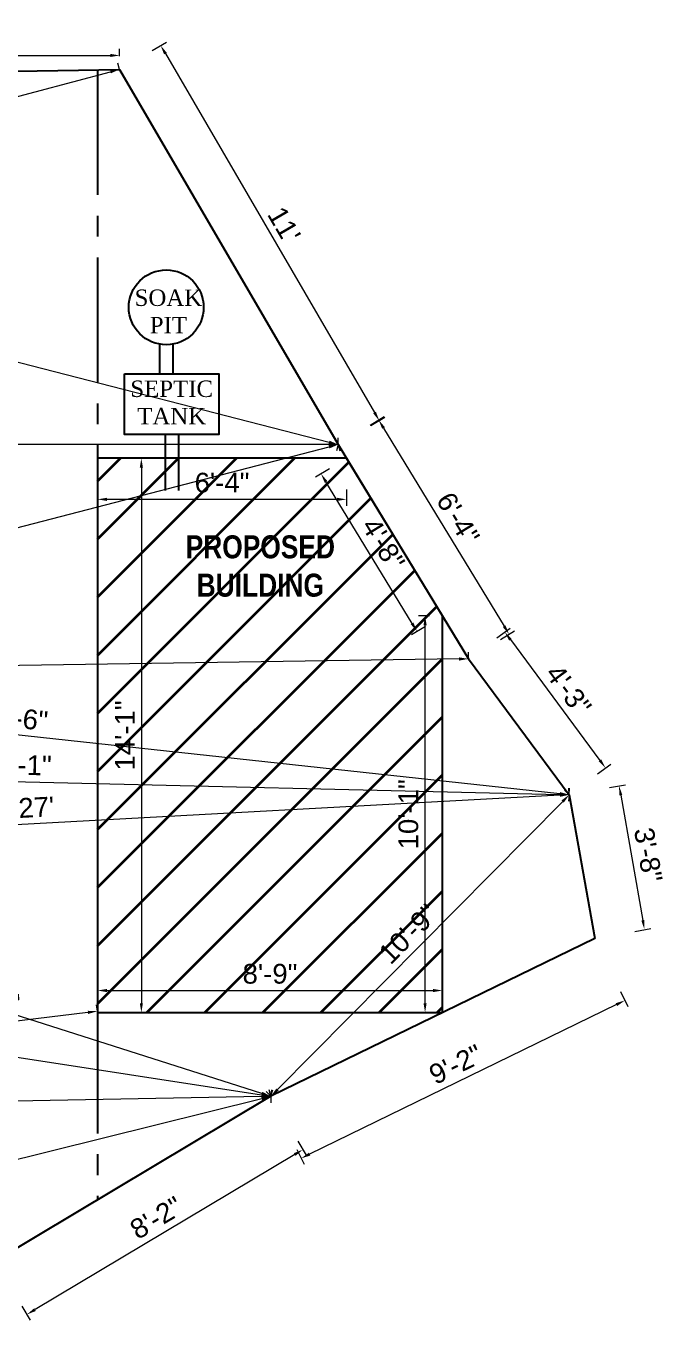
# Model space of a CAD drawing. Header units: inches. Extents: x 367408 to 392173, y -57467 to -41521.
# Drawn here: x 390739.2 to 390934.1, y -56315.2 to -55921.1 of the extents above; entities that cross this region are included whole.
import ezdxf

# ---------------------------------------------------------------- set-up
doc = ezdxf.new("R2010")
doc.units = ezdxf.units.IN
doc.header["$LTSCALE"] = 2
doc.header["$MEASUREMENT"] = 0
doc.header["$PDMODE"] = 34
doc.linetypes.add('CENTER2', pattern=[28.575, 19.05, -3.175, 3.175, -3.175])
doc.layers.get('0').update_dxf_attribs({"linetype": 'CONTINUOUS'})
doc.layers.get('DEFPOINTS').update_dxf_attribs({"color": 141, "linetype": 'CONTINUOUS'})
for name, color, linetype, lineweight in [('door', 20, 'CONTINUOUS', 35), ('steps', 253, 'CONTINUOUS', 20), ('WALL - A', 1, 'CONTINUOUS', 40)]:
    doc.layers.add(name, color=color, linetype=linetype, lineweight=lineweight)
doc.styles.add('Lettring Text', font='arial.ttf')
doc.styles.get("Standard").update_dxf_attribs({"font": 'ARIALN.TTF'})
doc.dimstyles.new('Copy of Standard', dxfattribs={"dimtxt": 6, "dimasz": 2.875, "dimexe": 2, "dimexo": 4, "dimgap": 2, "dimtad": 1, "dimdec": 0, "dimrnd": 1, "dimzin": 0, "dimdsep": 46, "dimlunit": 4, "dimtxsty": 'Lettring Text', "dimcen": 0.1, "dimclrd": 7, "dimclre": 7, "dimclrt": 7, "dimazin": 0, "dimtfac": 0.645, "dimtdec": 0, "dimtmove": 1, "dimatfit": 0, "dimfxl": 3, "dimfxlon": 1, "dimtfillclr": 256, "dimtolj": 1, "dimtzin": 0, "dimlwd": -1, "dimlwe": -1, "dimarcsym": 2})

# ---------------------------------------------------------------- blocks, each defined once
blk = doc.blocks.new('*D655')
at = {"layer": 'DEFPOINTS', "color": 0, "ltscale": 0.5, "transparency": 16777216}
for p in [(390767.73, -55930.14), (390767.73, -55934.38), (390674.42, -55935.99)]:
    blk.add_point(p, dxfattribs=at)
at = {"layer": 'steps', "color": 7, "ltscale": 0.5, "transparency": 16777216}
for p, q in [((390674.42, -55931.99), (390674.42, -55928.14)), ((390677.29, -55930.14), (390764.86, -55930.14)), ((390767.73, -55930.38), (390767.73, -55928.14))]:
    blk.add_line(p, q, dxfattribs=at)
for points in [[(390677.29, -55929.66), (390677.29, -55930.62), (390674.42, -55930.14)], [(390764.86, -55929.66), (390764.86, -55930.62), (390767.73, -55930.14)]]:
    blk.add_solid(points, dxfattribs=at)
at = {"layer": 'steps', "color": 7, "ltscale": 0.5, "transparency": 16777216, "insert": (390721.07, -55925.08), "char_height": 6, "attachment_point": 5, "style": 'Lettring Text'}
blk.add_mtext('\\A1;7\'-9"', dxfattribs=at)
blk = doc.blocks.new('*D656')
at = {"layer": 'DEFPOINTS', "color": 0, "ltscale": 0.5, "transparency": 16777216}
for p in [(390767.73, -55934.38), (390846.76, -56041.33), (390834.26, -56048.61)]:
    blk.add_point(p, dxfattribs=at)
at = {"layer": 'steps', "color": 7, "ltscale": 0.5, "transparency": 16777216}
for p, q in [((390777.64, -55928.61), (390781.96, -55926.09)), ((390781.68, -55929.58), (390845.31, -56038.84)), ((390844.17, -56042.84), (390848.49, -56040.32))]:
    blk.add_line(p, q, dxfattribs=at)
for points in [[(390782.09, -55929.34), (390781.26, -55929.82), (390780.23, -55927.1)], [(390845.73, -56038.6), (390844.9, -56039.08), (390846.76, -56041.33)]]:
    blk.add_solid(points, dxfattribs=at)
at = {"layer": 'steps', "color": 7, "ltscale": 0.5, "transparency": 16777216, "insert": (390817.83, -55981.69), "char_height": 6, "attachment_point": 5, "rotation": 300.2191, "style": 'Lettring Text'}
blk.add_mtext("\\A1;11'", dxfattribs=at)
blk = doc.blocks.new('*D657')
at = {"layer": 'DEFPOINTS', "color": 0, "ltscale": 0.5, "transparency": 16777216}
for p in [(390834.26, -56048.61), (390886.26, -56106.37), (390873.95, -56113.86)]:
    blk.add_point(p, dxfattribs=at)
at = {"layer": 'steps', "color": 7, "ltscale": 0.5, "transparency": 16777216}
for p, q in [((390844.01, -56042.68), (390848.28, -56040.08)), ((390848.07, -56043.58), (390884.77, -56103.92)), ((390883.7, -56107.93), (390887.97, -56105.33))]:
    blk.add_line(p, q, dxfattribs=at)
for points in [[(390848.48, -56043.33), (390847.66, -56043.83), (390846.57, -56041.12)], [(390885.18, -56103.67), (390884.36, -56104.16), (390886.26, -56106.37)]]:
    blk.add_solid(points, dxfattribs=at)
at = {"layer": 'steps', "color": 7, "ltscale": 0.5, "transparency": 16777216, "insert": (390870.74, -56071.11), "char_height": 6, "attachment_point": 5, "rotation": 301.3094, "style": 'Lettring Text'}
blk.add_mtext('\\A1;6\'-4"', dxfattribs=at)
blk = doc.blocks.new('*D658')
at = {"layer": 'DEFPOINTS', "color": 0, "ltscale": 0.5, "transparency": 16777216}
for p in [(390873.95, -56113.86), (390915.63, -56147.07), (390904.61, -56155.23)]:
    blk.add_point(p, dxfattribs=at)
at = {"layer": 'steps', "color": 7, "ltscale": 0.5, "transparency": 16777216}
for p, q in [((390882.56, -56107.48), (390886.57, -56104.51)), ((390886.68, -56108.01), (390913.92, -56144.76)), ((390913.22, -56148.85), (390917.23, -56145.88))]:
    blk.add_line(p, q, dxfattribs=at)
for points in [[(390887.06, -56107.72), (390886.29, -56108.29), (390884.97, -56105.7)], [(390914.3, -56144.47), (390913.53, -56145.04), (390915.63, -56147.07)]]:
    blk.add_solid(points, dxfattribs=at)
at = {"layer": 'steps', "color": 7, "ltscale": 0.5, "transparency": 16777216, "insert": (390904.37, -56123.36), "char_height": 6, "attachment_point": 5, "rotation": 306.5444, "style": 'Lettring Text'}
blk.add_mtext('\\A1;4\'-3"', dxfattribs=at)
blk = doc.blocks.new('*D659')
at = {"layer": 'DEFPOINTS', "color": 0, "ltscale": 0.5, "transparency": 16777216}
for p in [(390904.61, -56155.23), (390912.34, -56198.97), (390927.49, -56196.3)]:
    blk.add_point(p, dxfattribs=at)
at = {"layer": 'steps', "color": 7, "ltscale": 0.5, "transparency": 16777216}
for p, q in [((390916.82, -56153.07), (390921.74, -56152.2)), ((390920.27, -56155.38), (390926.99, -56193.47)), ((390924.54, -56196.82), (390929.46, -56195.95))]:
    blk.add_line(p, q, dxfattribs=at)
for points in [[(390920.74, -56155.3), (390919.8, -56155.47), (390919.77, -56152.55)], [(390927.47, -56193.38), (390926.52, -56193.55), (390927.49, -56196.3)]]:
    blk.add_solid(points, dxfattribs=at)
at = {"layer": 'steps', "color": 7, "ltscale": 0.5, "transparency": 16777216, "insert": (390928.62, -56173.54), "char_height": 6, "attachment_point": 5, "rotation": 280.0124, "style": 'Lettring Text'}
blk.add_mtext('\\A1;3\'-8"', dxfattribs=at)
blk = doc.blocks.new('*D660')
at = {"layer": 'DEFPOINTS', "color": 0, "ltscale": 0.5, "transparency": 16777216}
for p in [(390912.34, -56198.97), (390813.78, -56247.03), (390822.99, -56265.92)]:
    blk.add_point(p, dxfattribs=at)
at = {"layer": 'steps', "color": 7, "ltscale": 0.5, "transparency": 16777216}
for p, q in [((390920.23, -56215.17), (390922.42, -56219.66)), ((390918.96, -56219.12), (390825.57, -56264.66)), ((390821.67, -56263.22), (390823.86, -56267.72))]:
    blk.add_line(p, q, dxfattribs=at)
for points in [[(390918.75, -56218.69), (390919.17, -56219.55), (390921.55, -56217.86)], [(390825.36, -56264.23), (390825.78, -56265.09), (390822.99, -56265.92)]]:
    blk.add_solid(points, dxfattribs=at)
at = {"layer": 'steps', "color": 7, "ltscale": 0.5, "transparency": 16777216, "insert": (390870.05, -56237.34), "char_height": 6, "attachment_point": 5, "rotation": 25.9919, "style": 'Lettring Text'}
blk.add_mtext('\\A1;9\'-2"', dxfattribs=at)
blk = doc.blocks.new('*D661')
at = {"layer": 'DEFPOINTS', "color": 0, "ltscale": 0.5, "transparency": 16777216}
for p in [(390813.78, -56247.03), (390729.8, -56297.21), (390739.52, -56313.47)]:
    blk.add_point(p, dxfattribs=at)
at = {"layer": 'steps', "color": 7, "ltscale": 0.5, "transparency": 16777216}
for p, q in [((390821.95, -56260.71), (390824.52, -56265.01)), ((390821.02, -56264.76), (390741.98, -56312)), ((390737.98, -56310.9), (390740.54, -56315.19))]:
    blk.add_line(p, q, dxfattribs=at)
for points in [[(390820.78, -56264.35), (390821.27, -56265.17), (390823.49, -56263.29)], [(390741.74, -56311.58), (390742.23, -56312.41), (390739.52, -56313.47)]]:
    blk.add_solid(points, dxfattribs=at)
at = {"layer": 'steps', "color": 7, "ltscale": 0.5, "transparency": 16777216, "insert": (390778.91, -56284.03), "char_height": 6, "attachment_point": 5, "rotation": 30.8617, "style": 'Lettring Text'}
blk.add_mtext('\\A1;8\'-2"', dxfattribs=at)
blk = doc.blocks.new('*D673')
at = {"layer": 'DEFPOINTS', "color": 0, "ltscale": 0.5, "transparency": 16777216}
for p in [(390767.73, -55934.38), (390767.73, -55934.38), (390582.15, -55983.62)]:
    blk.add_point(p, dxfattribs=at)
at = {"layer": 'steps', "color": 7, "ltscale": 0.5, "transparency": 16777216}
for p, q in [((390767.73, -55934.38), (390767.22, -55932.45)), ((390584.93, -55982.88), (390764.95, -55935.12)), ((390582.15, -55983.62), (390581.64, -55981.69))]:
    blk.add_line(p, q, dxfattribs=at)
for points in [[(390764.83, -55934.65), (390765.08, -55935.58), (390767.73, -55934.38)], [(390584.8, -55982.42), (390585.05, -55983.35), (390582.15, -55983.62)]]:
    blk.add_solid(points, dxfattribs=at)
at = {"layer": 'steps', "color": 7, "ltscale": 0.5, "transparency": 16777216, "insert": (390673.64, -55954.11), "char_height": 6, "attachment_point": 5, "rotation": 14.86, "style": 'Lettring Text'}
blk.add_mtext("\\A1;16'", dxfattribs=at)
blk = doc.blocks.new('*D674')
at = {"layer": 'DEFPOINTS', "color": 0, "ltscale": 0.5, "transparency": 16777216}
for p in [(390582.15, -55983.62), (390834.26, -56048.61), (390834.26, -56048.61)]:
    blk.add_point(p, dxfattribs=at)
at = {"layer": 'steps', "color": 7, "ltscale": 0.5, "transparency": 16777216}
for p, q in [((390582.15, -55983.62), (390581.65, -55985.56)), ((390584.93, -55984.34), (390831.48, -56047.89)), ((390834.26, -56048.61), (390833.77, -56050.54))]:
    blk.add_line(p, q, dxfattribs=at)
for points in [[(390585.05, -55983.87), (390584.81, -55984.8), (390582.15, -55983.62)], [(390831.6, -56047.43), (390831.36, -56048.35), (390834.26, -56048.61)]]:
    blk.add_solid(points, dxfattribs=at)
at = {"layer": 'steps', "color": 7, "ltscale": 0.5, "transparency": 16777216, "insert": (390709.47, -56011.21), "char_height": 6, "attachment_point": 5, "rotation": 345.5457, "style": 'Lettring Text'}
blk.add_mtext('\\A1;21\'-8"', dxfattribs=at)
blk = doc.blocks.new('*D675')
at = {"layer": 'DEFPOINTS', "color": 0, "ltscale": 0.5, "transparency": 16777216}
for p in [(390577.72, -56048.52), (390577.72, -56048.52), (390834.26, -56048.61)]:
    blk.add_point(p, dxfattribs=at)
at = {"layer": 'steps', "color": 7, "ltscale": 0.5, "transparency": 16777216}
for p, q in [((390577.72, -56048.52), (390577.72, -56046.52)), ((390831.39, -56048.61), (390580.59, -56048.52)), ((390834.26, -56048.61), (390834.27, -56046.61))]:
    blk.add_line(p, q, dxfattribs=at)
for points in [[(390580.59, -56048.04), (390580.59, -56049), (390577.72, -56048.52)], [(390831.39, -56048.13), (390831.39, -56049.09), (390834.26, -56048.61)]]:
    blk.add_solid(points, dxfattribs=at)
at = {"layer": 'steps', "color": 7, "ltscale": 0.5, "transparency": 16777216, "insert": (390705.99, -56043.5), "char_height": 6, "attachment_point": 5, "rotation": 359.9795, "style": 'Lettring Text'}
blk.add_mtext('\\A1;21\'-5"', dxfattribs=at)
blk = doc.blocks.new('*D676')
at = {"layer": 'DEFPOINTS', "color": 0, "ltscale": 0.5, "transparency": 16777216}
for p in [(390834.26, -56048.61), (390834.26, -56048.61), (390564.79, -56118.35)]:
    blk.add_point(p, dxfattribs=at)
at = {"layer": 'steps', "color": 7, "ltscale": 0.5, "transparency": 16777216}
for p, q in [((390834.26, -56048.61), (390834.77, -56050.54)), ((390567.57, -56117.63), (390831.48, -56049.33)), ((390564.79, -56118.35), (390565.29, -56120.28))]:
    blk.add_line(p, q, dxfattribs=at)
for points in [[(390831.36, -56048.86), (390831.6, -56049.79), (390834.26, -56048.61)], [(390567.45, -56117.16), (390567.69, -56118.09), (390564.79, -56118.35)]]:
    blk.add_solid(points, dxfattribs=at)
at = {"layer": 'steps', "color": 7, "ltscale": 0.5, "transparency": 16777216, "insert": (390698.26, -56078.57), "char_height": 6, "attachment_point": 5, "rotation": 14.5097, "style": 'Lettring Text'}
blk.add_mtext('\\A1;23\'-2"', dxfattribs=at)
blk = doc.blocks.new('*D677')
at = {"layer": 'DEFPOINTS', "color": 0, "ltscale": 0.5, "transparency": 16777216}
for p in [(390873.95, -56113.86), (390564.79, -56118.35), (390564.79, -56118.35)]:
    blk.add_point(p, dxfattribs=at)
at = {"layer": 'steps', "color": 7, "ltscale": 0.5, "transparency": 16777216}
for p, q in [((390873.95, -56113.86), (390873.92, -56111.86)), ((390871.08, -56113.9), (390567.66, -56118.31)), ((390564.79, -56118.35), (390564.76, -56116.35))]:
    blk.add_line(p, q, dxfattribs=at)
for points in [[(390871.07, -56113.42), (390871.08, -56114.38), (390873.95, -56113.86)], [(390567.66, -56117.83), (390567.67, -56118.78), (390564.79, -56118.35)]]:
    blk.add_solid(points, dxfattribs=at)
at = {"layer": 'steps', "color": 7, "ltscale": 0.5, "transparency": 16777216, "insert": (390719.3, -56111.04), "char_height": 6, "attachment_point": 5, "rotation": 0.8318, "style": 'Lettring Text'}
blk.add_mtext('\\A1;25\'-9"', dxfattribs=at)
blk = doc.blocks.new('*D678')
at = {"layer": 'DEFPOINTS', "color": 0, "ltscale": 0.5, "transparency": 16777216}
for p in [(390564.79, -56118.35), (390564.79, -56118.35), (390904.61, -56155.23)]:
    blk.add_point(p, dxfattribs=at)
at = {"layer": 'steps', "color": 7, "ltscale": 0.5, "transparency": 16777216}
for p, q in [((390564.79, -56118.35), (390565, -56116.36)), ((390901.76, -56154.92), (390567.65, -56118.66)), ((390904.61, -56155.23), (390904.4, -56157.22))]:
    blk.add_line(p, q, dxfattribs=at)
for points in [[(390567.7, -56118.18), (390567.6, -56119.13), (390564.79, -56118.35)], [(390901.81, -56154.44), (390901.7, -56155.39), (390904.61, -56155.23)]]:
    blk.add_solid(points, dxfattribs=at)
at = {"layer": 'steps', "color": 7, "ltscale": 0.5, "transparency": 16777216, "insert": (390735.25, -56131.75), "char_height": 6, "attachment_point": 5, "rotation": 353.8059, "style": 'Lettring Text'}
blk.add_mtext('\\A1;28\'-6"', dxfattribs=at)
blk = doc.blocks.new('*D679')
at = {"layer": 'DEFPOINTS', "color": 0, "ltscale": 0.5, "transparency": 16777216}
for p in [(390567.95, -56147.23), (390904.61, -56155.23), (390904.61, -56155.23)]:
    blk.add_point(p, dxfattribs=at)
at = {"layer": 'steps', "color": 7, "ltscale": 0.5, "transparency": 16777216}
for p, q in [((390567.95, -56147.23), (390568, -56145.24)), ((390570.83, -56147.3), (390901.74, -56155.16)), ((390904.61, -56155.23), (390904.66, -56153.23))]:
    blk.add_line(p, q, dxfattribs=at)
for points in [[(390570.84, -56146.82), (390570.81, -56147.78), (390567.95, -56147.23)], [(390901.75, -56154.68), (390901.73, -56155.64), (390904.61, -56155.23)]]:
    blk.add_solid(points, dxfattribs=at)
at = {"layer": 'steps', "color": 7, "ltscale": 0.5, "transparency": 16777216, "insert": (390736.4, -56146.17), "char_height": 6, "attachment_point": 5, "rotation": 358.6399, "style": 'Lettring Text'}
blk.add_mtext('\\A1;28\'-1"', dxfattribs=at)
blk = doc.blocks.new('*D680')
at = {"layer": 'DEFPOINTS', "color": 0, "ltscale": 0.5, "transparency": 16777216}
for p in [(390904.61, -56155.23), (390580.74, -56172.84), (390580.74, -56172.84)]:
    blk.add_point(p, dxfattribs=at)
at = {"layer": 'steps', "color": 7, "ltscale": 0.5, "transparency": 16777216}
for p, q in [((390901.74, -56155.38), (390583.61, -56172.69)), ((390904.61, -56155.23), (390904.51, -56153.23)), ((390580.74, -56172.84), (390580.63, -56170.85))]:
    blk.add_line(p, q, dxfattribs=at)
for points in [[(390901.72, -56154.91), (390901.77, -56155.86), (390904.61, -56155.23)], [(390583.58, -56172.21), (390583.63, -56173.17), (390580.74, -56172.84)]]:
    blk.add_solid(points, dxfattribs=at)
at = {"layer": 'steps', "color": 7, "ltscale": 0.5, "transparency": 16777216, "insert": (390742.4, -56159.03), "char_height": 6, "attachment_point": 5, "rotation": 3.1131, "style": 'Lettring Text'}
blk.add_mtext("\\A1;27'", dxfattribs=at)
blk = doc.blocks.new('*D682')
at = {"layer": 'DEFPOINTS', "color": 0, "ltscale": 0.5, "transparency": 16777216}
for p in [(390580.74, -56172.84), (390580.74, -56172.84), (390813.78, -56247.03)]:
    blk.add_point(p, dxfattribs=at)
at = {"layer": 'steps', "color": 7, "ltscale": 0.5, "transparency": 16777216}
for p, q in [((390580.74, -56172.84), (390581.34, -56170.94)), ((390811.04, -56246.16), (390583.48, -56173.72)), ((390813.78, -56247.03), (390814.38, -56245.12))]:
    blk.add_line(p, q, dxfattribs=at)
for points in [[(390583.62, -56173.26), (390583.33, -56174.17), (390580.74, -56172.84)], [(390811.18, -56245.7), (390810.89, -56246.61), (390813.78, -56247.03)]]:
    blk.add_solid(points, dxfattribs=at)
at = {"layer": 'steps', "color": 7, "ltscale": 0.5, "transparency": 16777216, "insert": (390698.79, -56205.11), "char_height": 6, "attachment_point": 5, "rotation": 342.3416, "style": 'Lettring Text'}
blk.add_mtext('\\A1;20\'-5"', dxfattribs=at)
blk = doc.blocks.new('*D683')
at = {"layer": 'DEFPOINTS', "color": 0, "ltscale": 0.5, "transparency": 16777216}
for p in [(390576.21, -56210.34), (390813.78, -56247.03), (390813.78, -56247.03)]:
    blk.add_point(p, dxfattribs=at)
at = {"layer": 'steps', "color": 7, "ltscale": 0.5, "transparency": 16777216}
for p, q in [((390576.21, -56210.34), (390576.52, -56208.36)), ((390579.05, -56210.78), (390810.93, -56246.59)), ((390813.78, -56247.03), (390814.08, -56245.05))]:
    blk.add_line(p, q, dxfattribs=at)
for points in [[(390579.13, -56210.3), (390578.98, -56211.25), (390576.21, -56210.34)], [(390811.01, -56246.12), (390810.86, -56247.06), (390813.78, -56247.03)]]:
    blk.add_solid(points, dxfattribs=at)
at = {"layer": 'steps', "color": 7, "ltscale": 0.5, "transparency": 16777216, "insert": (390695.77, -56223.68), "char_height": 6, "attachment_point": 5, "rotation": 351.2203, "style": 'Lettring Text'}
blk.add_mtext("\\A1;20'", dxfattribs=at)
blk = doc.blocks.new('*D684')
at = {"layer": 'DEFPOINTS', "color": 0, "ltscale": 0.5, "transparency": 16777216}
for p in [(390813.78, -56247.03), (390581.2, -56251.4), (390581.2, -56251.4)]:
    blk.add_point(p, dxfattribs=at)
at = {"layer": 'steps', "color": 7, "ltscale": 0.5, "transparency": 16777216}
for p, q in [((390810.9, -56247.08), (390584.07, -56251.34)), ((390813.78, -56247.03), (390813.81, -56249.03)), ((390581.2, -56251.4), (390581.24, -56253.4))]:
    blk.add_line(p, q, dxfattribs=at)
for points in [[(390810.89, -56246.6), (390810.91, -56247.56), (390813.78, -56247.03)], [(390584.06, -56250.86), (390584.08, -56251.82), (390581.2, -56251.4)]]:
    blk.add_solid(points, dxfattribs=at)
at = {"layer": 'steps', "color": 7, "ltscale": 0.5, "transparency": 16777216, "insert": (390697.39, -56244.15), "char_height": 6, "attachment_point": 5, "rotation": 1.076, "style": 'Lettring Text'}
blk.add_mtext('\\A1;19\'-5"', dxfattribs=at)
blk = doc.blocks.new('*D685')
at = {"layer": 'DEFPOINTS', "color": 0, "ltscale": 0.5, "transparency": 16777216}
for p in [(390813.78, -56247.03), (390813.78, -56247.03), (390576.13, -56306.2)]:
    blk.add_point(p, dxfattribs=at)
at = {"layer": 'steps', "color": 7, "ltscale": 0.5, "transparency": 16777216}
for p, q in [((390813.78, -56247.03), (390813.29, -56245.09)), ((390578.92, -56305.5), (390810.99, -56247.72)), ((390576.13, -56306.2), (390575.65, -56304.26))]:
    blk.add_line(p, q, dxfattribs=at)
for points in [[(390810.87, -56247.26), (390811.1, -56248.19), (390813.78, -56247.03)], [(390578.81, -56305.04), (390579.04, -56305.97), (390576.13, -56306.2)]]:
    blk.add_solid(points, dxfattribs=at)
at = {"layer": 'steps', "color": 7, "ltscale": 0.5, "transparency": 16777216, "insert": (390693.73, -56271.7), "char_height": 6, "attachment_point": 5, "rotation": 13.9809, "style": 'Lettring Text'}
blk.add_mtext('\\A1;20\'-5"', dxfattribs=at)
blk = doc.blocks.new('*D687')
at = {"layer": 'DEFPOINTS', "color": 0, "ltscale": 0.5, "transparency": 16777216}
for p in [(390904.61, -56155.23), (390904.61, -56155.23), (390813.78, -56247.03)]:
    blk.add_point(p, dxfattribs=at)
at = {"layer": 'steps', "color": 7, "ltscale": 0.5, "transparency": 16777216}
for p, q in [((390904.61, -56155.23), (390903.19, -56153.82)), ((390815.8, -56244.99), (390902.59, -56157.27)), ((390813.78, -56247.03), (390812.35, -56245.62))]:
    blk.add_line(p, q, dxfattribs=at)
for points in [[(390902.25, -56156.93), (390902.93, -56157.61), (390904.61, -56155.23)], [(390815.46, -56244.65), (390816.14, -56245.32), (390813.78, -56247.03)]]:
    blk.add_solid(points, dxfattribs=at)
at = {"layer": 'steps', "color": 7, "ltscale": 0.5, "transparency": 16777216, "insert": (390855.6, -56197.57), "char_height": 6, "attachment_point": 5, "rotation": 45.3016, "style": 'Lettring Text'}
blk.add_mtext('\\A1;10\'-9"', dxfattribs=at)
blk = doc.blocks.new('*D688')
at = {"layer": 'DEFPOINTS', "color": 0, "ltscale": 0.5, "transparency": 16777216}
for p in [(390761.01, -56052.8), (390761.01, -56221.56), (390774.35, -56221.56)]:
    blk.add_point(p, dxfattribs=at)
at = {"layer": 'steps', "color": 7, "ltscale": 0.5, "transparency": 16777216}
for p, q in [((390771.35, -56052.8), (390776.35, -56052.8)), ((390774.35, -56055.67), (390774.35, -56218.69)), ((390771.35, -56221.56), (390776.35, -56221.56))]:
    blk.add_line(p, q, dxfattribs=at)
for points in [[(390773.87, -56055.67), (390774.83, -56055.67), (390774.35, -56052.8)], [(390773.87, -56218.69), (390774.83, -56218.69), (390774.35, -56221.56)]]:
    blk.add_solid(points, dxfattribs=at)
at = {"layer": 'steps', "color": 7, "ltscale": 0.5, "transparency": 16777216, "insert": (390769.34, -56137.18), "char_height": 6, "attachment_point": 5, "rotation": 90, "style": 'Lettring Text'}
blk.add_mtext('\\A1;14\'-1"', dxfattribs=at)
blk = doc.blocks.new('*D689')
at = {"layer": 'DEFPOINTS', "color": 0, "ltscale": 0.5, "transparency": 16777216}
for p in [(390761.01, -56052.8), (390836.81, -56052.8), (390761.01, -56065.3)]:
    blk.add_point(p, dxfattribs=at)
at = {"layer": 'steps', "color": 7, "ltscale": 0.5, "transparency": 16777216}
for p, q in [((390761.01, -56062.3), (390761.01, -56067.3)), ((390836.81, -56062.3), (390836.81, -56067.3)), ((390833.94, -56065.3), (390763.88, -56065.3))]:
    blk.add_line(p, q, dxfattribs=at)
for points in [[(390763.88, -56064.82), (390763.88, -56065.78), (390761.01, -56065.3)], [(390833.94, -56064.82), (390833.94, -56065.78), (390836.81, -56065.3)]]:
    blk.add_solid(points, dxfattribs=at)
at = {"layer": 'steps', "color": 7, "ltscale": 0.5, "transparency": 16777216, "insert": (390798.91, -56060.24), "char_height": 6, "attachment_point": 5, "style": 'Lettring Text'}
blk.add_mtext('\\A1;6\'-4"', dxfattribs=at)
blk = doc.blocks.new('*D690')
at = {"layer": 'DEFPOINTS', "color": 0, "ltscale": 0.5, "transparency": 16777216}
for p in [(390836.81, -56052.8), (390829.05, -56057.52), (390866.01, -56100.8)]:
    blk.add_point(p, dxfattribs=at)
at = {"layer": 'steps', "color": 7, "ltscale": 0.5, "transparency": 16777216}
for p, q in [((390831.62, -56055.96), (390827.34, -56058.56)), ((390856.75, -56103.06), (390830.55, -56059.97)), ((390860.81, -56103.96), (390856.54, -56106.56))]:
    blk.add_line(p, q, dxfattribs=at)
for points in [[(390830.96, -56059.73), (390830.14, -56060.22), (390829.05, -56057.52)], [(390857.16, -56102.81), (390856.34, -56103.31), (390858.25, -56105.52)]]:
    blk.add_solid(points, dxfattribs=at)
at = {"layer": 'steps', "color": 7, "ltscale": 0.5, "transparency": 16777216, "insert": (390847.98, -56078.89), "char_height": 6, "attachment_point": 5, "rotation": 301.3094, "style": 'Lettring Text'}
blk.add_mtext('\\A1;4\'-8"', dxfattribs=at)
blk = doc.blocks.new('*D691')
at = {"layer": 'DEFPOINTS', "color": 0, "ltscale": 0.5, "transparency": 16777216}
for p in [(390860.71, -56100.8), (390866.01, -56100.8), (390866.01, -56221.56)]:
    blk.add_point(p, dxfattribs=at)
at = {"layer": 'steps', "color": 7, "ltscale": 0.5, "transparency": 16777216}
for p, q in [((390862.01, -56100.8), (390858.71, -56100.8)), ((390860.71, -56218.69), (390860.71, -56103.67)), ((390862.01, -56221.56), (390858.71, -56221.56))]:
    blk.add_line(p, q, dxfattribs=at)
for points in [[(390860.23, -56103.67), (390861.19, -56103.67), (390860.71, -56100.8)], [(390860.23, -56218.69), (390861.19, -56218.69), (390860.71, -56221.56)]]:
    blk.add_solid(points, dxfattribs=at)
at = {"layer": 'steps', "color": 7, "ltscale": 0.5, "transparency": 16777216, "insert": (390855.65, -56161.18), "char_height": 6, "attachment_point": 5, "rotation": 90, "style": 'Lettring Text'}
blk.add_mtext('\\A1;10\'-1"', dxfattribs=at)
blk = doc.blocks.new('*D692')
at = {"layer": 'DEFPOINTS', "color": 0, "ltscale": 0.5, "transparency": 16777216}
for p in [(390866.01, -56214.84), (390761.01, -56221.56), (390866.01, -56221.56)]:
    blk.add_point(p, dxfattribs=at)
at = {"layer": 'steps', "color": 7, "ltscale": 0.5, "transparency": 16777216}
for p, q in [((390761.01, -56217.56), (390761.01, -56212.84)), ((390866.01, -56217.56), (390866.01, -56212.84)), ((390763.88, -56214.84), (390863.13, -56214.84))]:
    blk.add_line(p, q, dxfattribs=at)
for points in [[(390763.88, -56214.36), (390763.88, -56215.32), (390761.01, -56214.84)], [(390863.13, -56214.36), (390863.13, -56215.32), (390866.01, -56214.84)]]:
    blk.add_solid(points, dxfattribs=at)
at = {"layer": 'steps', "color": 7, "ltscale": 0.5, "transparency": 16777216, "insert": (390813.51, -56209.78), "char_height": 6, "attachment_point": 5, "style": 'Lettring Text'}
blk.add_mtext('\\A1;8\'-9"', dxfattribs=at)
blk = doc.blocks.new('*D693')
at = {"layer": 'DEFPOINTS', "color": 0, "ltscale": 0.5, "transparency": 16777216}
for p in [(390761.01, -56221.56), (390699.31, -56228.63), (390699.37, -56229.05)]:
    blk.add_point(p, dxfattribs=at)
at = {"layer": 'steps', "color": 7, "ltscale": 0.5, "transparency": 16777216}
for p, q in [((390758.1, -56221.49), (390702.17, -56228.28)), ((390760.96, -56221.14), (390760.72, -56219.16)), ((390699.31, -56228.63), (390699.07, -56226.65))]:
    blk.add_line(p, q, dxfattribs=at)
for points in [[(390758.05, -56221.01), (390758.16, -56221.97), (390760.96, -56221.14)], [(390702.11, -56227.81), (390702.23, -56228.76), (390699.31, -56228.63)]]:
    blk.add_solid(points, dxfattribs=at)
at = {"layer": 'steps', "color": 7, "ltscale": 0.5, "transparency": 16777216, "insert": (390729.53, -56219.86), "char_height": 6, "attachment_point": 5, "rotation": 6.9254, "style": 'Lettring Text'}
blk.add_mtext('\\A1;5\'-2"', dxfattribs=at)

msp = doc.modelspace()

# ---------------------------------------------------------------- hatches: boundary and pattern name
at = {"layer": 'door', "ltscale": 0.5}
h = msp.add_hatch(dxfattribs=at)
h.set_pattern_fill('ANSI31', color=256, scale=100)
h.paths.add_polyline_path([(390866.01, -56100.8), (390836.81, -56052.8), (390761.01, -56052.8), (390761.01, -56221.56), (390866.01, -56221.56)])
h.paths.add_polyline_path([(390851.27, -56210.79), (390868.4, -56193.48), (390859.61, -56184.78), (390842.48, -56202.09)], flags=9)
h.paths.add_polyline_path([(390775.61, -56149.62), (390775.61, -56125.26), (390763.25, -56125.26), (390763.25, -56149.62)], flags=24)
h.paths.add_polyline_path([(390789.11, -56066.47), (390808.8, -56066.47), (390808.8, -56054.1), (390789.11, -56054.1)], flags=24)
h.paths.add_polyline_path([(390837.62, -56073.83), (390847.85, -56090.66), (390858.41, -56084.23), (390848.18, -56067.41)], flags=24)
h.paths.add_polyline_path([(390861.87, -56173.62), (390861.87, -56149.26), (390849.51, -56149.26), (390849.51, -56173.62)], flags=24)
h.paths.add_polyline_path([(390803.69, -56216.01), (390823.38, -56216.01), (390823.38, -56203.64), (390803.69, -56203.64)], flags=24)
h.paths.add_polyline_path([(390784.63, -56098.51), (390836.55, -56098.51), (390836.55, -56072.48), (390784.63, -56072.48)], flags=24)

# ---------------------------------------------------------------- linework, layer by layer
at = {"ltscale": 0.5}
for p, q in [((390674.42, -55935.99), (390767.73, -55934.38)), ((390767.73, -55934.38), (390834.26, -56048.61)), ((390779.9, -56018.03), (390779.9, -56027.1)), ((390783.9, -56018.04), (390783.9, -56027.1)), ((390781.62, -56045.58), (390781.62, -56062.62)), ((390785.62, -56045.58), (390785.62, -56062.62)), ((390834.26, -56048.61), (390873.95, -56113.86)), ((390873.95, -56113.86), (390904.61, -56155.23)), ((390904.61, -56155.23), (390912.34, -56198.97)), ((390912.34, -56198.97), (390813.78, -56247.03)), ((390813.78, -56247.03), (390729.8, -56297.21))]:
    msp.add_line(p, q, dxfattribs=at)
for points in [[(390769.17, -56027.1), (390797.95, -56027.1), (390797.95, -56045.58), (390769.17, -56045.58)], [(390866.01, -56100.8), (390836.81, -56052.8), (390761.01, -56052.8), (390761.01, -56221.56), (390866.01, -56221.56)]]:
    msp.add_lwpolyline(points, close=True, dxfattribs=at)
msp.add_circle((390781.92, -56006.83), 11.39, dxfattribs=at)
at = {"layer": 'WALL - A', "linetype": 'CENTER2', "lineweight": -3}
msp.add_line((390761.01, -55934.49), (390761.01, -56278.56), dxfattribs=at)

# ---------------------------------------------------------------- texts
at = {"layer": 'steps', "color": 7, "ltscale": 0.3, "attachment_point": 2}
for s, insert, char_height, width in [('{\\fTimes New Roman|b0|i0|c0|p18;SOAK PIT}', (390782.58, -56001.41), 5, 21.7663), ('{\\fTimes New Roman|b0|i0|c0|p18;SEPTIC TANK}', (390783.58, -56029.12), 5, 21.7663), ('{\\fTechnic|b1|i0|c2|p2;PROPOSED BUILDING}', (390810.56, -56076.25), 7, 55.268)]:
    msp.add_mtext(s, dxfattribs=dict(at, insert=insert, char_height=char_height, width=width))

# ---------------------------------------------------------------- dimensions: what is measured, and where the dimension line sits
at = {"layer": 'steps', "ltscale": 0.5}
for base, p1, p2, picture, middle in [((390767.73, -55930.14), (390674.42, -55935.99), (390767.73, -55934.38), '*D655', (390721.07, -55925.08)), ((390761.01, -56065.3), (390836.81, -56052.8), (390761.01, -56052.8), '*D689', (390798.91, -56060.24)), ((390866.01, -56214.84), (390761.01, -56221.56), (390866.01, -56221.56), '*D692', (390813.51, -56209.78))]:
    dim = msp.add_linear_dim(base=base, p1=p1, p2=p2, dimstyle='Copy of Standard', dxfattribs=at)
    dim.commit()
    dim.dimension.update_dxf_attribs({"geometry": picture, "text_midpoint": middle})
for p1, p2, distance, picture, middle in [((390767.73, -55934.38), (390834.26, -56048.61), 14.46, '*D656', (390817.83, -55981.69)), ((390582.15, -55983.62), (390767.73, -55934.38), 0, '*D673', (390673.64, -55954.11)), ((390582.15, -55983.62), (390834.26, -56048.61), 0, '*D674', (390709.47, -56011.21)), ((390834.26, -56048.61), (390577.72, -56048.52), 0, '*D675', (390705.99, -56043.5)), ((390834.26, -56048.61), (390873.95, -56113.86), 14.41, '*D657', (390870.74, -56071.11)), ((390564.79, -56118.35), (390834.26, -56048.61), 0, '*D676', (390698.26, -56078.57)), ((390761.01, -56052.8), (390761.01, -56221.56), 13.34, '*D688', (390769.34, -56137.18)), ((390866.01, -56100.8), (390836.81, -56052.8), 9.08, '*D690', (390847.98, -56078.89)), ((390873.95, -56113.86), (390564.79, -56118.35), 0, '*D677', (390719.3, -56111.04)), ((390873.95, -56113.86), (390904.61, -56155.23), 13.71, '*D658', (390904.37, -56123.36)), ((390904.61, -56155.23), (390564.79, -56118.35), 0, '*D678', (390735.25, -56131.75)), ((390567.95, -56147.23), (390904.61, -56155.23), 0, '*D679', (390736.4, -56146.17)), ((390904.61, -56155.23), (390580.74, -56172.84), 0, '*D680', (390742.4, -56159.03)), ((390813.78, -56247.03), (390904.61, -56155.23), 0, '*D687', (390855.6, -56197.57)), ((390904.61, -56155.23), (390912.34, -56198.97), 15.39, '*D659', (390928.62, -56173.54)), ((390813.78, -56247.03), (390580.74, -56172.84), 0, '*D682', (390698.79, -56205.11)), ((390912.34, -56198.97), (390813.78, -56247.03), 21.02, '*D660', (390870.05, -56237.34)), ((390576.21, -56210.34), (390813.78, -56247.03), 0, '*D683', (390695.77, -56223.68)), ((390761.01, -56221.56), (390699.37, -56229.05), -0.42, '*D693', (390729.53, -56219.86)), ((390813.78, -56247.03), (390581.2, -56251.4), 0, '*D684', (390697.39, -56244.15)), ((390576.13, -56306.2), (390813.78, -56247.03), 0, '*D685', (390693.73, -56271.7)), ((390813.78, -56247.03), (390729.8, -56297.21), 18.94, '*D661', (390778.91, -56284.03))]:
    dim = msp.add_aligned_dim(p1=p1, p2=p2, distance=distance, dimstyle='Copy of Standard', dxfattribs=at)
    dim.commit()
    dim.dimension.update_dxf_attribs({"geometry": picture, "text_midpoint": middle})
dim = msp.add_linear_dim(base=(390860.71, -56100.8), p1=(390866.01, -56221.56), p2=(390866.01, -56100.8), angle=90, dimstyle='Copy of Standard', dxfattribs=at)
dim.commit()
dim.dimension.update_dxf_attribs({"geometry": '*D691', "text_midpoint": (390855.65, -56161.18)})

doc.saveas('drawing.dxf')
